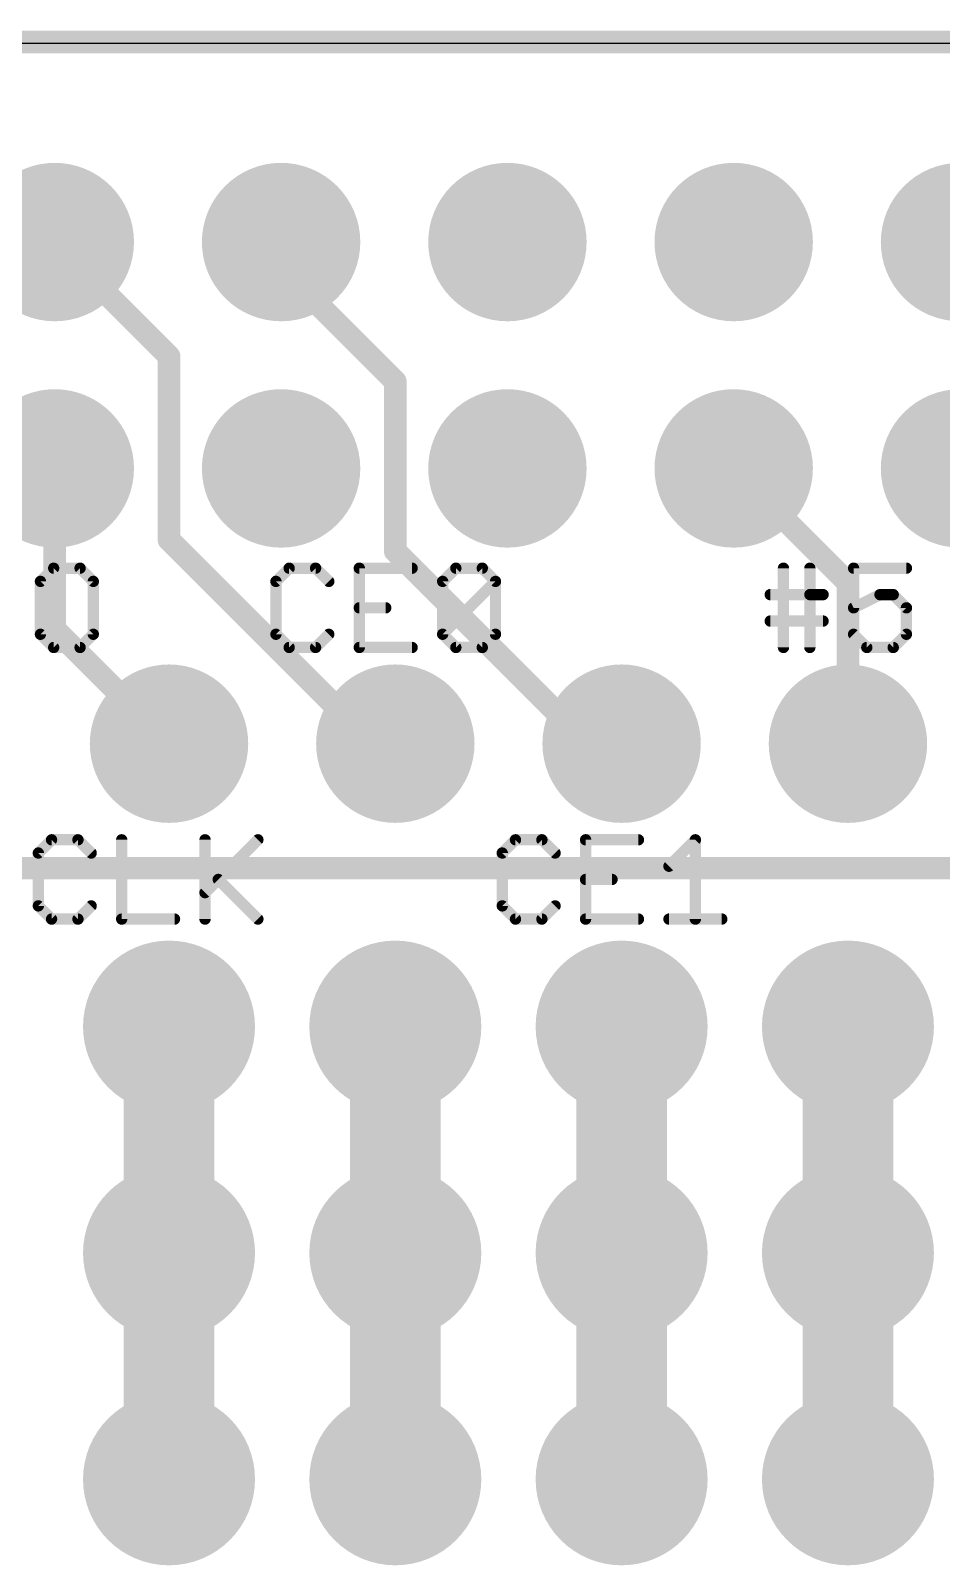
# Model space of a CAD drawing. Extents: x -0.1 to 65.3, y 0 to 30.1.
# Drawn here: x 36.04 to 46.26, y 12.93 to 30.15 of the extents above; entities that cross this region are included whole.
import ezdxf

# ---------------------------------------------------------------- set-up
doc = ezdxf.new("R2010")
doc.units = 0
for name, color, linetype in [('1', 12, 'CONTINUOUS'), ('16', 132, 'CONTINUOUS'), ('17', 110, 'CONTINUOUS'), ('18', 110, 'CONTINUOUS'), ('20', 4, 'CONTINUOUS'), ('21', 40, 'CONTINUOUS'), ('29', 253, 'CONTINUOUS'), ('30', 253, 'CONTINUOUS')]:
    doc.layers.add(name, color=color, linetype=linetype)

# ---------------------------------------------------------------- blocks, each defined once
blk = doc.blocks.new('RECT')
blk.add_solid([(-0.5, -0.5), (0.5, -0.5), (-0.5, 0.5), (0.5, 0.5)])
blk = doc.blocks.new('ROUNDP')
at = {"const_width": 0.5}
blk.add_lwpolyline([(0, -0.25, 1), (0, 0.25, 1), (0, -0.25)], format="xyb", dxfattribs=at)
blk = doc.blocks.new('ROUNDV')
at = {"const_width": 0.5}
blk.add_lwpolyline([(0, -0.25, 1), (0, 0.25, 1), (0, -0.25)], format="xyb", dxfattribs=at)

msp = doc.modelspace()

# ---------------------------------------------------------------- linework, layer by layer
at = {"layer": '1', "const_width": 0.254}
for points in [[(36.31, 27.7778), (37.592, 26.4958)], [(38.85, 27.7778), (38.85, 27.4948)], [(38.85, 27.4948), (40.132, 26.2128)], [(37.592, 26.4958), (37.592, 24.4348)], [(40.132, 26.2128), (40.132, 24.3078)], [(36.31, 25.2378), (36.31, 23.4308)], [(43.93, 25.2378), (45.212, 23.9558)], [(37.592, 24.4348), (39.878, 22.1488)], [(40.132, 24.3078), (42.291, 22.1488)], [(45.212, 23.9558), (45.212, 22.1488)], [(36.31, 23.4308), (37.592, 22.1488)], [(39.878, 22.1488), (40.132, 22.1488)], [(42.291, 22.1488), (42.672, 22.1488)]]:
    msp.add_lwpolyline(points, dxfattribs=at)
at = {"layer": '1', "const_width": 0.127}
for points in [[(36.3549, 27.8227, 1), (36.2651, 27.7329)], [(38.9135, 27.7778, 1), (38.7865, 27.7778)], [(38.8949, 27.5397, 1), (38.8051, 27.4499)], [(38.7865, 27.4948, 1), (38.9135, 27.4948)], [(37.6555, 26.4958, 1), (37.5285, 26.4958)], [(37.5471, 26.4509, 1), (37.6369, 26.5407)], [(40.1955, 26.2128, 1), (40.0685, 26.2128)], [(40.0871, 26.1679, 1), (40.1769, 26.2577)], [(36.3735, 25.2378, 1), (36.2465, 25.2378)], [(43.9749, 25.2827, 1), (43.8851, 25.1929)], [(37.6369, 24.4797, 1), (37.5471, 24.3899)], [(37.5285, 24.4348, 1), (37.6555, 24.4348)], [(40.1769, 24.3527, 1), (40.0871, 24.2629)], [(40.0685, 24.3078, 1), (40.1955, 24.3078)], [(45.2755, 23.9558, 1), (45.1485, 23.9558)], [(45.1671, 23.9109, 1), (45.2569, 24.0007)], [(36.3549, 23.4757, 1), (36.2651, 23.3859)], [(36.2465, 23.4308, 1), (36.3735, 23.4308)], [(37.5471, 22.1039, 1), (37.6369, 22.1937)], [(39.878, 22.2123, 1), (39.878, 22.0853)], [(39.8331, 22.1039, 1), (39.9229, 22.1937)], [(40.132, 22.0853, 1), (40.132, 22.2123)], [(42.291, 22.2123, 1), (42.291, 22.0853)], [(42.2461, 22.1039, 1), (42.3359, 22.1937)], [(42.672, 22.0853, 1), (42.672, 22.2123)], [(45.1485, 22.1488, 1), (45.2755, 22.1488)]]:
    msp.add_lwpolyline(points, format="xyb", dxfattribs=at)
at = {"layer": '16'}
for points, const_width in [([(65.151, 30.0228), (0, 30.0228)], 0.254), ([(0, 20.7518), (65.024, 20.7518)], 0.254), ([(37.592, 18.9738), (37.592, 16.4338)], 0.6096), ([(40.132, 18.9738), (40.132, 16.4338)], 0.6096), ([(42.672, 18.9738), (42.672, 16.4338)], 0.6096), ([(45.212, 18.9738), (45.212, 16.4338)], 0.6096), ([(37.592, 16.4338), (37.592, 13.8938)], 0.6096), ([(40.132, 16.4338), (40.132, 13.8938)], 0.6096), ([(42.672, 16.4338), (42.672, 13.8938)], 0.6096), ([(45.212, 16.4338), (45.212, 13.8938)], 0.6096)]:
    msp.add_lwpolyline(points, dxfattribs=dict(at, const_width=const_width))
at = {"layer": '16', "const_width": 0.3048}
for points in [[(37.7444, 18.9738, 1), (37.4396, 18.9738)], [(40.2844, 18.9738, 1), (39.9796, 18.9738)], [(42.8244, 18.9738, 1), (42.5196, 18.9738)], [(45.3644, 18.9738, 1), (45.0596, 18.9738)], [(37.7444, 16.4338, 1), (37.4396, 16.4338)], [(40.2844, 16.4338, 1), (39.9796, 16.4338)], [(42.8244, 16.4338, 1), (42.5196, 16.4338)], [(45.3644, 16.4338, 1), (45.0596, 16.4338)], [(37.4396, 16.4338, 1), (37.7444, 16.4338)], [(39.9796, 16.4338, 1), (40.2844, 16.4338)], [(42.5196, 16.4338, 1), (42.8244, 16.4338)], [(45.0596, 16.4338, 1), (45.3644, 16.4338)], [(37.4396, 13.8938, 1), (37.7444, 13.8938)], [(39.9796, 13.8938, 1), (40.2844, 13.8938)], [(42.5196, 13.8938, 1), (42.8244, 13.8938)], [(45.0596, 13.8938, 1), (45.3644, 13.8938)]]:
    msp.add_lwpolyline(points, format="xyb", dxfattribs=at)
at = {"layer": '20'}
msp.add_line((62, 30.0078), (3, 30.0078), dxfattribs=at)
at = {"layer": '21'}
msp.add_line((62, 30.0078), (3, 30.0078), dxfattribs=at)
for points, const_width in [([(36.2974, 24.1181), (36.1491, 23.9698)], 0.127), ([(36.594, 24.1181), (36.2974, 24.1181)], 0.127), ([(36.7423, 23.9698), (36.594, 24.1181)], 0.127), ([(38.9405, 24.1181), (38.7922, 23.9698)], 0.127), ([(39.2371, 24.1181), (38.9405, 24.1181)], 0.127), ([(39.3854, 23.9698), (39.2371, 24.1181)], 0.127), ([(40.3209, 24.1181), (39.7277, 24.1181)], 0.127), ([(39.7277, 24.1181), (39.7277, 23.2283)], 0.127), ([(40.6633, 23.9698), (40.8116, 24.1181)], 0.127), ([(40.8116, 24.1181), (41.1081, 24.1181)], 0.127), ([(41.1081, 24.1181), (41.2564, 23.9698)], 0.127), ([(44.4883, 23.2283), (44.4883, 24.1181)], 0.127), ([(44.7849, 24.1181), (44.7849, 23.2283)], 0.127), ([(45.8687, 24.1181), (45.2755, 24.1181)], 0.127), ([(45.2755, 24.1181), (45.2755, 23.6732)], 0.127), ([(36.1491, 23.9698), (36.1491, 23.3766)], 0.127), ([(36.7423, 23.3766), (36.7423, 23.9698)], 0.127), ([(38.7922, 23.9698), (38.7922, 23.3766)], 0.127), ([(40.6633, 23.3766), (40.6633, 23.9698)], 0.127), ([(40.6633, 23.3766), (41.2564, 23.9698)], 0.127), ([(41.2564, 23.9698), (41.2564, 23.3766)], 0.127), ([(44.34, 23.8215), (44.7849, 23.8215)], 0.127), ([(44.7849, 23.8215), (44.9332, 23.8215)], 0.127), ([(45.2755, 23.6732), (45.5721, 23.8215)], 0.127), ([(45.5721, 23.8215), (45.7204, 23.8215)], 0.127), ([(45.7204, 23.8215), (45.8687, 23.6732)], 0.127), ([(39.7277, 23.6732), (40.0243, 23.6732)], 0.127), ([(45.8687, 23.6732), (45.8687, 23.3766)], 0.127), ([(36.1491, 23.3766), (36.2974, 23.2283)], 0.127), ([(36.594, 23.2283), (36.7423, 23.3766)], 0.127), ([(38.7922, 23.3766), (38.9405, 23.2283)], 0.127), ([(39.2371, 23.2283), (39.3854, 23.3766)], 0.127), ([(40.8116, 23.2283), (40.6633, 23.3766)], 0.127), ([(41.2564, 23.3766), (41.1081, 23.2283)], 0.127), ([(44.34, 23.5249), (44.9332, 23.5249)], 0.127), ([(45.4238, 23.2283), (45.2755, 23.3766)], 0.127), ([(45.8687, 23.3766), (45.7204, 23.2283)], 0.127), ([(36.2974, 23.2283), (36.594, 23.2283)], 0.127), ([(38.9405, 23.2283), (39.2371, 23.2283)], 0.127), ([(39.7277, 23.2283), (40.3209, 23.2283)], 0.127), ([(41.1081, 23.2283), (40.8116, 23.2283)], 0.127), ([(45.7204, 23.2283), (45.4238, 23.2283)], 0.127), ([(36.2735, 21.0701), (36.1252, 20.9218)], 0.127), ([(36.5701, 21.0701), (36.2735, 21.0701)], 0.127), ([(36.7184, 20.9218), (36.5701, 21.0701)], 0.127), ([(37.0607, 21.0701), (37.0607, 20.1803)], 0.127), ([(37.9963, 21.0701), (37.9963, 20.1803)], 0.127), ([(37.9963, 20.4769), (38.5894, 21.0701)], 0.127), ([(41.4805, 21.0701), (41.3322, 20.9218)], 0.127), ([(41.7771, 21.0701), (41.4805, 21.0701)], 0.127), ([(41.9254, 20.9218), (41.7771, 21.0701)], 0.127), ([(42.8609, 21.0701), (42.2677, 21.0701)], 0.127), ([(42.2677, 21.0701), (42.2677, 20.1803)], 0.127), ([(43.2033, 20.7735), (43.4998, 21.0701)], 0.127), ([(43.4998, 21.0701), (43.4998, 20.1803)], 0.127), ([(36.1252, 20.9218), (36.1252, 20.3286)], 0.127), ([(41.3322, 20.9218), (41.3322, 20.3286)], 0.127), ([(38.1446, 20.6252), (38.5894, 20.1803)], 0.127), ([(42.2677, 20.6252), (42.5643, 20.6252)], 0.127), ([(36.1252, 20.3286), (36.2735, 20.1803)], 0.127), ([(36.5701, 20.1803), (36.7184, 20.3286)], 0.127), ([(41.3322, 20.3286), (41.4805, 20.1803)], 0.127), ([(41.7771, 20.1803), (41.9254, 20.3286)], 0.127), ([(36.2735, 20.1803), (36.5701, 20.1803)], 0.127), ([(37.0607, 20.1803), (37.6539, 20.1803)], 0.127), ([(41.4805, 20.1803), (41.7771, 20.1803)], 0.127), ([(42.2677, 20.1803), (42.8609, 20.1803)], 0.127), ([(43.2033, 20.1803), (43.7964, 20.1803)], 0.127), ([(37.592, 18.9738), (37.592, 13.6398)], 0.6096), ([(40.132, 18.9738), (40.132, 13.6398)], 0.6096), ([(42.672, 18.9738), (42.672, 13.6398)], 0.6096), ([(45.212, 18.9738), (45.212, 13.6398)], 0.6096)]:
    msp.add_lwpolyline(points, dxfattribs=dict(at, const_width=const_width))
for points, const_width in [([(36.2974, 24.1498, 1), (36.2974, 24.0863)], 0.0635), ([(36.3198, 24.0956, 1), (36.2749, 24.1405)], 0.0635), ([(36.6164, 24.1405, 1), (36.5715, 24.0956)], 0.0635), ([(36.594, 24.0863, 1), (36.594, 24.1498)], 0.0635), ([(38.9405, 24.1498, 1), (38.9405, 24.0863)], 0.0635), ([(38.963, 24.0956, 1), (38.9181, 24.1405)], 0.0635), ([(39.2596, 24.1405, 1), (39.2146, 24.0956)], 0.0635), ([(39.2371, 24.0863, 1), (39.2371, 24.1498)], 0.0635), ([(39.7595, 24.1181, 1), (39.696, 24.1181)], 0.0635), ([(39.7277, 24.1498, 1), (39.7277, 24.0863)], 0.0635), ([(40.3209, 24.0863, 1), (40.3209, 24.1498)], 0.0635), ([(40.8116, 24.1498, 1), (40.8116, 24.0863)], 0.0635), ([(40.834, 24.0956, 1), (40.7891, 24.1405)], 0.0635), ([(41.1306, 24.1405, 1), (41.0857, 24.0956)], 0.0635), ([(41.1081, 24.0863, 1), (41.1081, 24.1498)], 0.0635), ([(44.52, 24.1181, 1), (44.4565, 24.1181)], 0.0635), ([(44.8166, 24.1181, 1), (44.7531, 24.1181)], 0.0635), ([(45.3073, 24.1181, 1), (45.2437, 24.1181)], 0.0635), ([(45.2755, 24.1498, 1), (45.2755, 24.0863)], 0.0635), ([(45.8687, 24.0863, 1), (45.8687, 24.1498)], 0.0635), ([(36.1808, 23.9698, 1), (36.1173, 23.9698)], 0.0635), ([(36.1266, 23.9922, 1), (36.1715, 23.9473)], 0.0635), ([(36.774, 23.9698, 1), (36.7105, 23.9698)], 0.0635), ([(36.7198, 23.9473, 1), (36.7647, 23.9922)], 0.0635), ([(38.824, 23.9698, 1), (38.7605, 23.9698)], 0.0635), ([(38.7698, 23.9922, 1), (38.8147, 23.9473)], 0.0635), ([(39.3629, 23.9473, 1), (39.4078, 23.9922)], 0.0635), ([(40.695, 23.9698, 1), (40.6315, 23.9698)], 0.0635), ([(40.6408, 23.9922, 1), (40.6857, 23.9473)], 0.0635), ([(41.2882, 23.9698, 1), (41.2247, 23.9698)], 0.0635), ([(41.2789, 23.9473, 1), (41.234, 23.9922)], 0.0635), ([(41.234, 23.9473, 1), (41.2789, 23.9922)], 0.0635), ([(44.34, 23.8532, 1), (44.34, 23.7897)], 0.0635), ([(44.7849, 23.8532, 1), (44.7849, 23.7897)], 0.0635), ([(44.7849, 23.7897, 1), (44.7849, 23.8532)], 0.0635), ([(44.9332, 23.7897, 1), (44.9332, 23.8532)], 0.0635), ([(45.5721, 23.8532, 1), (45.5721, 23.7897)], 0.0635), ([(45.5863, 23.7931, 1), (45.5579, 23.8499)], 0.0635), ([(45.7428, 23.8439, 1), (45.6979, 23.799)], 0.0635), ([(45.7204, 23.7897, 1), (45.7204, 23.8532)], 0.0635), ([(39.7277, 23.7049, 1), (39.7277, 23.6414)], 0.0635), ([(40.0243, 23.6414, 1), (40.0243, 23.7049)], 0.0635), ([(45.2437, 23.6732, 1), (45.3073, 23.6732)], 0.0635), ([(45.2613, 23.7016, 1), (45.2897, 23.6448)], 0.0635), ([(45.9004, 23.6732, 1), (45.8369, 23.6732)], 0.0635), ([(45.8462, 23.6507, 1), (45.8911, 23.6956)], 0.0635), ([(36.1715, 23.399, 1), (36.1266, 23.3541)], 0.0635), ([(36.7647, 23.3541, 1), (36.7198, 23.399)], 0.0635), ([(38.8147, 23.399, 1), (38.7698, 23.3541)], 0.0635), ([(39.4078, 23.3541, 1), (39.3629, 23.399)], 0.0635), ([(40.6857, 23.399, 1), (40.6408, 23.3541)], 0.0635), ([(40.6408, 23.399, 1), (40.6857, 23.3541)], 0.0635), ([(41.2789, 23.3541, 1), (41.234, 23.399)], 0.0635), ([(44.34, 23.5566, 1), (44.34, 23.4931)], 0.0635), ([(44.9332, 23.4931, 1), (44.9332, 23.5566)], 0.0635), ([(45.298, 23.399, 1), (45.253, 23.3541)], 0.0635), ([(45.8911, 23.3541, 1), (45.8462, 23.399)], 0.0635), ([(36.1173, 23.3766, 1), (36.1808, 23.3766)], 0.0635), ([(36.2974, 23.26, 1), (36.2974, 23.1966)], 0.0635), ([(36.2749, 23.2058, 1), (36.3198, 23.2508)], 0.0635), ([(36.5715, 23.2508, 1), (36.6164, 23.2058)], 0.0635), ([(36.594, 23.1966, 1), (36.594, 23.26)], 0.0635), ([(36.7105, 23.3766, 1), (36.774, 23.3766)], 0.0635), ([(38.7605, 23.3766, 1), (38.824, 23.3766)], 0.0635), ([(38.9405, 23.26, 1), (38.9405, 23.1966)], 0.0635), ([(38.9181, 23.2058, 1), (38.963, 23.2508)], 0.0635), ([(39.2146, 23.2508, 1), (39.2596, 23.2058)], 0.0635), ([(39.2371, 23.1966, 1), (39.2371, 23.26)], 0.0635), ([(39.7277, 23.26, 1), (39.7277, 23.1966)], 0.0635), ([(39.696, 23.2283, 1), (39.7595, 23.2283)], 0.0635), ([(40.3209, 23.1966, 1), (40.3209, 23.26)], 0.0635), ([(40.6315, 23.3766, 1), (40.695, 23.3766)], 0.0635), ([(40.8116, 23.26, 1), (40.8116, 23.1966)], 0.0635), ([(40.7891, 23.2058, 1), (40.834, 23.2508)], 0.0635), ([(41.0857, 23.2508, 1), (41.1306, 23.2058)], 0.0635), ([(41.1081, 23.1966, 1), (41.1081, 23.26)], 0.0635), ([(41.2247, 23.3766, 1), (41.2882, 23.3766)], 0.0635), ([(44.4565, 23.2283, 1), (44.52, 23.2283)], 0.0635), ([(44.7531, 23.2283, 1), (44.8166, 23.2283)], 0.0635), ([(45.4238, 23.26, 1), (45.4238, 23.1966)], 0.0635), ([(45.4013, 23.2058, 1), (45.4462, 23.2508)], 0.0635), ([(45.6979, 23.2508, 1), (45.7428, 23.2058)], 0.0635), ([(45.7204, 23.1966, 1), (45.7204, 23.26)], 0.0635), ([(45.8369, 23.3766, 1), (45.9004, 23.3766)], 0.0635), ([(36.2735, 21.1018, 1), (36.2735, 21.0383)], 0.0635), ([(36.296, 21.0476, 1), (36.2511, 21.0925)], 0.0635), ([(36.5926, 21.0925, 1), (36.5476, 21.0476)], 0.0635), ([(36.5701, 21.0383, 1), (36.5701, 21.1018)], 0.0635), ([(37.0925, 21.0701, 1), (37.029, 21.0701)], 0.0635), ([(38.028, 21.0701, 1), (37.9645, 21.0701)], 0.0635), ([(38.6119, 21.0476, 1), (38.567, 21.0925)], 0.0635), ([(41.4805, 21.1018, 1), (41.4805, 21.0383)], 0.0635), ([(41.503, 21.0476, 1), (41.4581, 21.0925)], 0.0635), ([(41.7996, 21.0925, 1), (41.7546, 21.0476)], 0.0635), ([(41.7771, 21.0383, 1), (41.7771, 21.1018)], 0.0635), ([(42.2677, 21.1018, 1), (42.2677, 21.0383)], 0.0635), ([(42.2995, 21.0701, 1), (42.236, 21.0701)], 0.0635), ([(42.8609, 21.0383, 1), (42.8609, 21.1018)], 0.0635), ([(43.5316, 21.0701, 1), (43.4681, 21.0701)], 0.0635), ([(43.5223, 21.0476, 1), (43.4774, 21.0925)], 0.0635), ([(36.157, 20.9218, 1), (36.0935, 20.9218)], 0.0635), ([(36.1028, 20.9442, 1), (36.1477, 20.8993)], 0.0635), ([(36.6959, 20.8993, 1), (36.7408, 20.9442)], 0.0635), ([(41.364, 20.9218, 1), (41.3005, 20.9218)], 0.0635), ([(41.3098, 20.9442, 1), (41.3547, 20.8993)], 0.0635), ([(41.9029, 20.8993, 1), (41.9478, 20.9442)], 0.0635), ([(38.167, 20.6476, 1), (38.1221, 20.6027)], 0.0635), ([(42.2677, 20.6569, 1), (42.2677, 20.5934)], 0.0635), ([(42.5643, 20.5934, 1), (42.5643, 20.6569)], 0.0635), ([(43.1808, 20.7959, 1), (43.2257, 20.751)], 0.0635), ([(37.9738, 20.4993, 1), (38.0187, 20.4544)], 0.0635), ([(36.0935, 20.3286, 1), (36.157, 20.3286)], 0.0635), ([(36.1477, 20.351, 1), (36.1028, 20.3061)], 0.0635), ([(36.7408, 20.3061, 1), (36.6959, 20.351)], 0.0635), ([(41.3005, 20.3286, 1), (41.364, 20.3286)], 0.0635), ([(41.3547, 20.351, 1), (41.3098, 20.3061)], 0.0635), ([(41.9478, 20.3061, 1), (41.9029, 20.351)], 0.0635), ([(36.2735, 20.2121, 1), (36.2735, 20.1486)], 0.0635), ([(36.2511, 20.1578, 1), (36.296, 20.2028)], 0.0635), ([(36.5476, 20.2028, 1), (36.5926, 20.1578)], 0.0635), ([(36.5701, 20.1486, 1), (36.5701, 20.2121)], 0.0635), ([(37.0607, 20.2121, 1), (37.0607, 20.1486)], 0.0635), ([(37.029, 20.1803, 1), (37.0925, 20.1803)], 0.0635), ([(37.6539, 20.1486, 1), (37.6539, 20.2121)], 0.0635), ([(37.9645, 20.1803, 1), (38.028, 20.1803)], 0.0635), ([(38.567, 20.1578, 1), (38.6119, 20.2028)], 0.0635), ([(41.4805, 20.2121, 1), (41.4805, 20.1486)], 0.0635), ([(41.4581, 20.1578, 1), (41.503, 20.2028)], 0.0635), ([(41.7546, 20.2028, 1), (41.7996, 20.1578)], 0.0635), ([(41.7771, 20.1486, 1), (41.7771, 20.2121)], 0.0635), ([(42.2677, 20.2121, 1), (42.2677, 20.1486)], 0.0635), ([(42.236, 20.1803, 1), (42.2995, 20.1803)], 0.0635), ([(42.8609, 20.1486, 1), (42.8609, 20.2121)], 0.0635), ([(43.2033, 20.2121, 1), (43.2033, 20.1486)], 0.0635), ([(43.4681, 20.1803, 1), (43.5316, 20.1803)], 0.0635), ([(43.7964, 20.1486, 1), (43.7964, 20.2121)], 0.0635), ([(37.7444, 18.9738, 1), (37.4396, 18.9738)], 0.3048), ([(40.2844, 18.9738, 1), (39.9796, 18.9738)], 0.3048), ([(42.8244, 18.9738, 1), (42.5196, 18.9738)], 0.3048), ([(45.3644, 18.9738, 1), (45.0596, 18.9738)], 0.3048), ([(37.4396, 13.6398, 1), (37.7444, 13.6398)], 0.3048), ([(39.9796, 13.6398, 1), (40.2844, 13.6398)], 0.3048), ([(42.5196, 13.6398, 1), (42.8244, 13.6398)], 0.3048), ([(45.0596, 13.6398, 1), (45.3644, 13.6398)], 0.3048)]:
    msp.add_lwpolyline(points, format="xyb", dxfattribs=dict(at, const_width=const_width))

# ---------------------------------------------------------------- block references
at = {"layer": '17', "xscale": 1.6764, "yscale": 1.6764}
for p in [(36.31, 27.7778), (36.31, 27.7778), (38.85, 27.7778), (38.85, 27.7778), (41.39, 27.7778), (41.39, 27.7778), (43.93, 27.7778), (43.93, 27.7778), (46.47, 27.7778), (46.47, 27.7778), (36.31, 25.2378), (36.31, 25.2378), (38.85, 25.2378), (38.85, 25.2378), (41.39, 25.2378), (41.39, 25.2378), (43.93, 25.2378), (43.93, 25.2378), (46.47, 25.2378), (46.47, 25.2378)]:
    msp.add_blockref('ROUNDP', p, dxfattribs=at)
at = {"layer": '17', "xscale": 1.6764, "yscale": 1.6764, "rotation": 90}
for p in [(37.592, 22.1488), (37.592, 22.1488), (40.132, 22.1488), (40.132, 22.1488), (42.672, 22.1488), (42.672, 22.1488), (45.212, 22.1488), (45.212, 22.1488)]:
    msp.add_blockref('ROUNDP', p, dxfattribs=at)
at = {"layer": '18', "xscale": 1.9304, "yscale": 1.9304}
for p in [(37.592, 18.9738), (37.592, 18.9738), (40.132, 18.9738), (40.132, 18.9738), (42.672, 18.9738), (42.672, 18.9738), (45.212, 18.9738), (45.212, 18.9738), (37.592, 16.4338), (37.592, 16.4338), (40.132, 16.4338), (40.132, 16.4338), (42.672, 16.4338), (42.672, 16.4338), (45.212, 16.4338), (45.212, 16.4338), (37.592, 13.8938), (37.592, 13.8938), (40.132, 13.8938), (40.132, 13.8938), (42.672, 13.8938), (42.672, 13.8938), (45.212, 13.8938), (45.212, 13.8938)]:
    msp.add_blockref('ROUNDV', p, dxfattribs=at)
at = {"layer": '29', "xscale": 1.778, "yscale": 1.778}
for p in [(36.31, 27.7778), (38.85, 27.7778), (41.39, 27.7778), (43.93, 27.7778), (46.47, 27.7778), (36.31, 25.2378), (38.85, 25.2378), (41.39, 25.2378), (43.93, 25.2378), (46.47, 25.2378)]:
    msp.add_blockref('ROUNDP', p, dxfattribs=at)
at = {"layer": '29', "xscale": 1.778, "yscale": 1.778, "rotation": 90}
for p in [(37.592, 22.1488), (40.132, 22.1488), (42.672, 22.1488), (45.212, 22.1488)]:
    msp.add_blockref('ROUNDP', p, dxfattribs=at)
at = {"layer": '30'}
for name, p, xscale, yscale in [('ROUNDP', (36.31, 27.7778), 1.778, 1.778), ('ROUNDP', (38.85, 27.7778), 1.778, 1.778), ('ROUNDP', (41.39, 27.7778), 1.778, 1.778), ('ROUNDP', (43.93, 27.7778), 1.778, 1.778), ('ROUNDP', (46.47, 27.7778), 1.778, 1.778), ('ROUNDP', (36.31, 25.2378), 1.778, 1.778), ('ROUNDP', (38.85, 25.2378), 1.778, 1.778), ('ROUNDP', (41.39, 25.2378), 1.778, 1.778), ('ROUNDP', (43.93, 25.2378), 1.778, 1.778), ('ROUNDP', (46.47, 25.2378), 1.778, 1.778), ('RECT', (37.592, 16.4338), 1.016, 6.35), ('RECT', (40.132, 16.4338), 1.016, 6.35), ('RECT', (42.672, 16.4338), 1.016, 6.35), ('RECT', (45.212, 16.4338), 1.016, 6.35)]:
    msp.add_blockref(name, p, dxfattribs=dict(at, xscale=xscale, yscale=yscale))
at = {"layer": '30', "xscale": 1.778, "yscale": 1.778, "rotation": 90}
for p in [(37.592, 22.1488), (40.132, 22.1488), (42.672, 22.1488), (45.212, 22.1488)]:
    msp.add_blockref('ROUNDP', p, dxfattribs=at)

doc.saveas('drawing.dxf')
